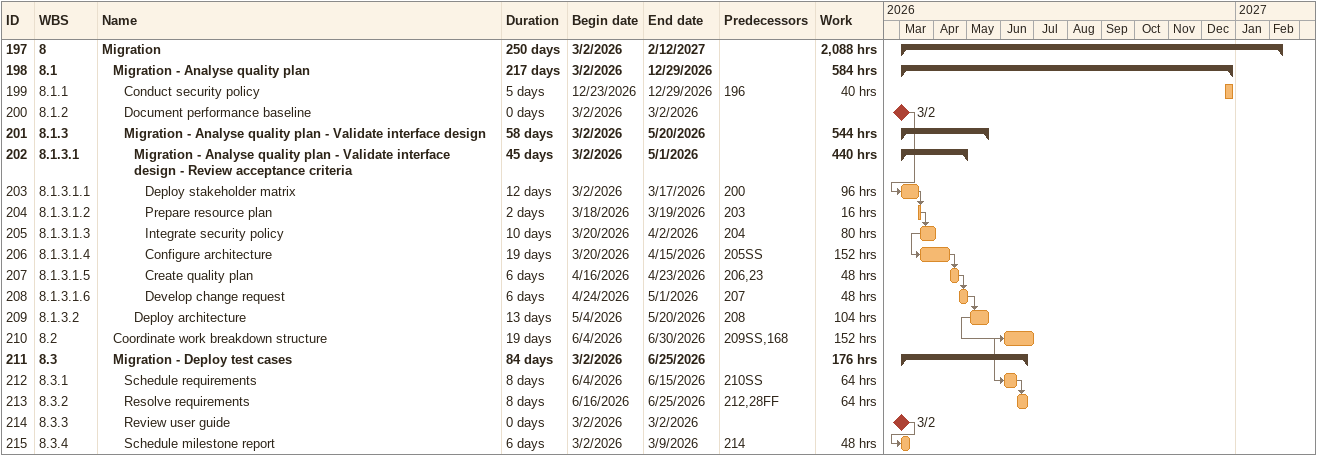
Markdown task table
| ID | WBS | Task | Duration | Start | Finish | Predecessors | Work (h) |
|---|---|---|---|---|---|---|---|
| 197 | 8 | **Migration** | 250d | 2026-03-02 | 2027-02-12 |  | 2088 |
| 198 | 8.1 | **Migration - Analyse quality plan** | 217d | 2026-03-02 | 2026-12-29 |  | 584 |
| 199 | 8.1.1 | Conduct security policy | 5d | 2026-12-23 | 2026-12-29 | 196 | 40 |
| 200 | 8.1.2 | Document performance baseline | 0d | 2026-03-02 | 2026-03-02 |  |  |
| 201 | 8.1.3 | **Migration - Analyse quality plan - Validate interface design** | 58d | 2026-03-02 | 2026-05-20 |  | 544 |
| 202 | 8.1.3.1 | **Migration - Analyse quality plan - Validate interface design - Review acceptance criteria** | 45d | 2026-03-02 | 2026-05-01 |  | 440 |
| 203 | 8.1.3.1.1 | Deploy stakeholder matrix | 12d | 2026-03-02 | 2026-03-17 | 200 | 96 |
| 204 | 8.1.3.1.2 | Prepare resource plan | 2d | 2026-03-18 | 2026-03-19 | 203 | 16 |
| 205 | 8.1.3.1.3 | Integrate security policy | 10d | 2026-03-20 | 2026-04-02 | 204 | 80 |
| 206 | 8.1.3.1.4 | Configure architecture | 19d | 2026-03-20 | 2026-04-15 | 205SS | 152 |
| 207 | 8.1.3.1.5 | Create quality plan | 6d | 2026-04-16 | 2026-04-23 | 206, 23 | 48 |
| 208 | 8.1.3.1.6 | Develop change request | 6d | 2026-04-24 | 2026-05-01 | 207 | 48 |
| 209 | 8.1.3.2 | Deploy architecture | 13d | 2026-05-04 | 2026-05-20 | 208 | 104 |
| 210 | 8.2 | Coordinate work breakdown structure | 19d | 2026-06-04 | 2026-06-30 | 209SS, 168 | 152 |
| 211 | 8.3 | **Migration - Deploy test cases** | 84d | 2026-03-02 | 2026-06-25 |  | 176 |
| 212 | 8.3.1 | Schedule requirements | 8d | 2026-06-04 | 2026-06-15 | 210SS | 64 |
| 213 | 8.3.2 | Resolve requirements | 8d | 2026-06-16 | 2026-06-25 | 212, 28FF | 64 |
| 214 | 8.3.3 | Review user guide | 0d | 2026-03-02 | 2026-03-02 |  |  |
| 215 | 8.3.4 | Schedule milestone report | 6d | 2026-03-02 | 2026-03-09 | 214 | 48 |
